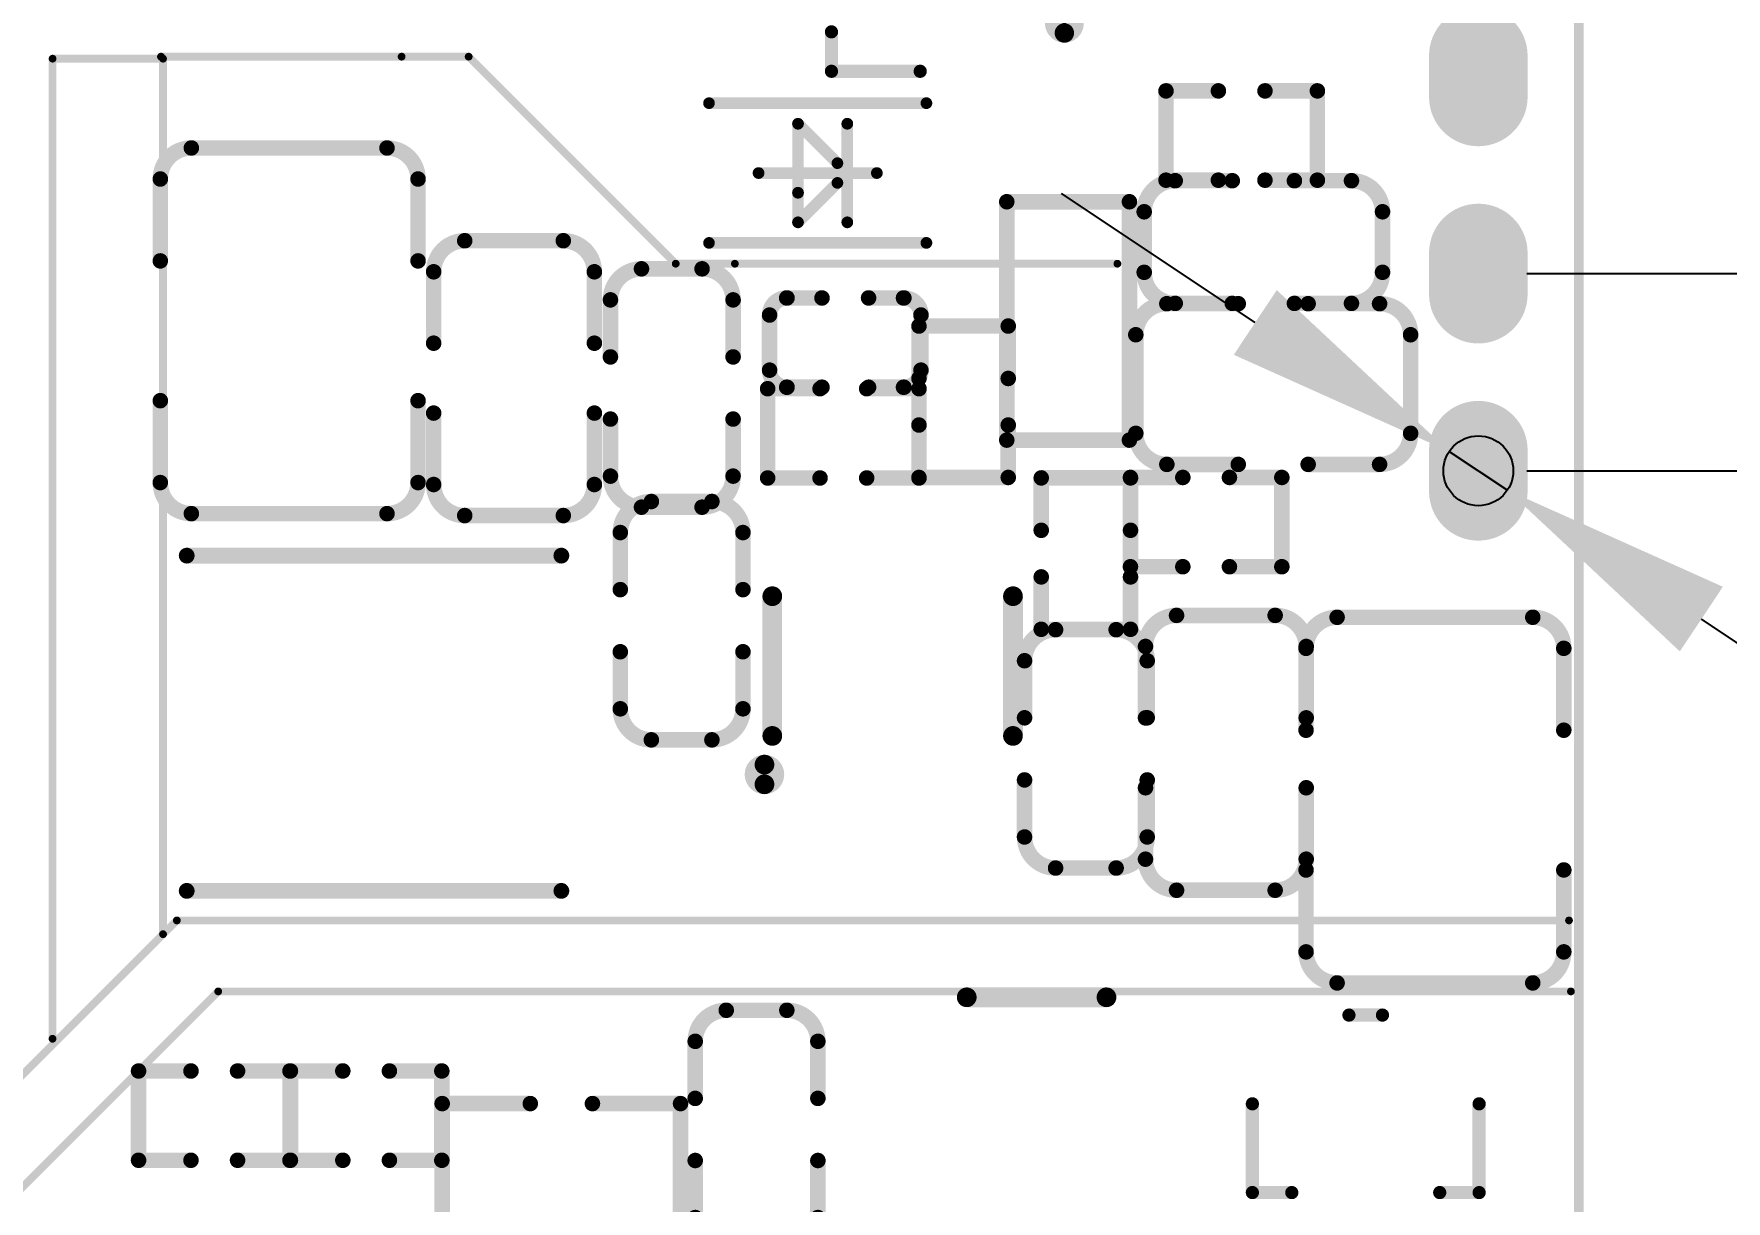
# Model space of a CAD drawing. Header units: millimetres. Extents: x 237 to 337, y 93 to 245.
# Drawn here: x 278.04 to 299.84, y 168.88 to 183.91 of the extents above; entities that cross this region are included whole.
import ezdxf

# ---------------------------------------------------------------- set-up
doc = ezdxf.new("R2010")
doc.units = ezdxf.units.MM
for name, color, linetype in [('KeepOutLayer', 6, 'Continuous'), ('MultiLayer', 9, 'Continuous'), ('PadHoleLayer', 156, 'Continuous'), ('TopOverlay', 2, 'Continuous')]:
    doc.layers.add(name, color=color, linetype=linetype)
doc.dimstyles.new('ISO-25', dxfattribs={"dimtxt": 3, "dimasz": 3, "dimexe": 1.25, "dimexo": 0.625, "dimtad": 1, "dimtxsty": 'Standard', "dimcen": 2.5, "dimclrd": 3, "dimclre": 3, "dimclrt": 3, "dimadec": 0, "dimazin": 0, "dimtfac": 1, "dimtmove": 0, "dimatfit": 3, "dimfxl": 1, "dimarcsym": 0})

# ---------------------------------------------------------------- blocks, each defined once
blk = doc.blocks.new('16PIN_2_54_8')
at = {"layer": 'MultiLayer'}
h = blk.add_hatch(color=9, dxfattribs=at)
edge = h.paths.add_edge_path()
edge.add_arc((33.285, 0), 0.635, 270, 450)
edge.add_line((33.285, 0.635), (32.755, 0.635))
edge.add_arc((32.755, 0), 0.635, 90, 270)
edge.add_line((32.755, -0.635), (33.285, -0.635))
h = blk.add_hatch(color=9, dxfattribs=at)
edge = h.paths.add_edge_path()
edge.add_arc((35.825, 0), 0.635, 270, 450)
edge.add_line((35.825, 0.635), (35.295, 0.635))
edge.add_arc((35.295, 0), 0.635, 90, 270)
edge.add_line((35.295, -0.635), (35.825, -0.635))
h = blk.add_hatch(color=9, dxfattribs=at)
edge = h.paths.add_edge_path()
edge.add_arc((38.365, 0), 0.635, 270, 450)
edge.add_line((38.365, 0.635), (37.835, 0.635))
edge.add_arc((37.835, 0), 0.635, 90, 270)
edge.add_line((37.835, -0.635), (38.365, -0.635))
at = {"layer": 'PadHoleLayer'}
h = blk.add_hatch(color=156, dxfattribs=at)
edge = h.paths.add_edge_path()
edge.add_arc((33.02, 0), 0.45, 0, 360)
h = blk.add_hatch(color=156, dxfattribs=at)
edge = h.paths.add_edge_path()
edge.add_arc((35.56, 0), 0.45, 0, 360)
h = blk.add_hatch(color=156, dxfattribs=at)
edge = h.paths.add_edge_path()
edge.add_arc((38.1, 0), 0.45, 0, 360)
blk = doc.blocks.new('LC_0603_C_52')
at = {"layer": 'TopOverlay', "const_width": 0.2}
for points in [[(-1.535, 0.39, -0.414213), (-1.135, 0.79)], [(1.135, 0.79, -0.414213), (1.535, 0.39)], [(-1.135, -0.79, -0.414213), (-1.535, -0.39)], [(1.535, -0.39, -0.414213), (1.135, -0.79)]]:
    blk.add_lwpolyline(points, format="xyb", dxfattribs=at)
for points in [[(-1.135, 0.79), (-0.4, 0.79)], [(0.4, 0.79), (1.135, 0.79)], [(-1.535, 0.39), (-1.535, -0.39)], [(1.535, 0.39), (1.535, -0.39)], [(-1.135, -0.79), (-0.4, -0.79)], [(0.4, -0.79), (1.135, -0.79)]]:
    blk.add_lwpolyline(points, dxfattribs=at)
at = {"layer": 'TopOverlay', "const_width": 0.1}
for points in [[(-1.185, 0.79, 1), (-1.085, 0.79, 1)], [(-1.185, 0.79, 1), (-1.085, 0.79, 1)], [(-0.45, 0.79, 1), (-0.35, 0.79, 1)], [(0.35, 0.79, 1), (0.45, 0.79, 1)], [(1.085, 0.79, 1), (1.185, 0.79, 1)], [(1.085, 0.79, 1), (1.185, 0.79, 1)], [(-1.585, 0.39, 1), (-1.485, 0.39, 1)], [(-1.585, 0.39, 1), (-1.485, 0.39, 1)], [(1.485, 0.39, 1), (1.585, 0.39, 1)], [(1.485, 0.39, 1), (1.585, 0.39, 1)], [(-1.585, -0.39, 1), (-1.485, -0.39, 1)], [(-1.585, -0.39, 1), (-1.485, -0.39, 1)], [(1.485, -0.39, 1), (1.585, -0.39, 1)], [(1.485, -0.39, 1), (1.585, -0.39, 1)], [(-1.185, -0.79, 1), (-1.085, -0.79, 1)], [(-1.185, -0.79, 1), (-1.085, -0.79, 1)], [(-0.45, -0.79, 1), (-0.35, -0.79, 1)], [(0.35, -0.79, 1), (0.45, -0.79, 1)], [(1.085, -0.79, 1), (1.185, -0.79, 1)], [(1.085, -0.79, 1), (1.185, -0.79, 1)]]:
    blk.add_lwpolyline(points, format="xyb", close=True, dxfattribs=at)
blk = doc.blocks.new('LC_0603_C_56')
at = {"layer": 'TopOverlay', "const_width": 0.2}
for points in [[(-1.535, 0.39, -0.414213), (-1.135, 0.79)], [(1.135, 0.79, -0.414213), (1.535, 0.39)], [(-1.135, -0.79, -0.414213), (-1.535, -0.39)], [(1.535, -0.39, -0.414213), (1.135, -0.79)]]:
    blk.add_lwpolyline(points, format="xyb", dxfattribs=at)
for points in [[(-1.135, 0.79), (-0.4, 0.79)], [(0.4, 0.79), (1.135, 0.79)], [(-1.535, 0.39), (-1.535, -0.39)], [(1.535, 0.39), (1.535, -0.39)], [(-1.135, -0.79), (-0.4, -0.79)], [(0.4, -0.79), (1.135, -0.79)]]:
    blk.add_lwpolyline(points, dxfattribs=at)
at = {"layer": 'TopOverlay', "const_width": 0.1}
for points in [[(-1.185, 0.79, 1), (-1.085, 0.79, 1)], [(-1.185, 0.79, 1), (-1.085, 0.79, 1)], [(-0.45, 0.79, 1), (-0.35, 0.79, 1)], [(0.35, 0.79, 1), (0.45, 0.79, 1)], [(1.085, 0.79, 1), (1.185, 0.79, 1)], [(1.085, 0.79, 1), (1.185, 0.79, 1)], [(-1.585, 0.39, 1), (-1.485, 0.39, 1)], [(-1.585, 0.39, 1), (-1.485, 0.39, 1)], [(1.485, 0.39, 1), (1.585, 0.39, 1)], [(1.485, 0.39, 1), (1.585, 0.39, 1)], [(-1.585, -0.39, 1), (-1.485, -0.39, 1)], [(-1.585, -0.39, 1), (-1.485, -0.39, 1)], [(1.485, -0.39, 1), (1.585, -0.39, 1)], [(1.485, -0.39, 1), (1.585, -0.39, 1)], [(-1.185, -0.79, 1), (-1.085, -0.79, 1)], [(-1.185, -0.79, 1), (-1.085, -0.79, 1)], [(-0.45, -0.79, 1), (-0.35, -0.79, 1)], [(0.35, -0.79, 1), (0.45, -0.79, 1)], [(1.085, -0.79, 1), (1.185, -0.79, 1)], [(1.085, -0.79, 1), (1.185, -0.79, 1)]]:
    blk.add_lwpolyline(points, format="xyb", close=True, dxfattribs=at)
blk = doc.blocks.new('LC_1210_C_58')
at = {"layer": 'TopOverlay', "const_width": 0.2}
for points in [[(-2.355, 1.26, -0.414214), (-1.955, 1.66)], [(1.955, 1.66, -0.414214), (2.355, 1.26)], [(-1.955, -1.66, -0.414214), (-2.355, -1.26)], [(2.355, -1.26, -0.414214), (1.955, -1.66)]]:
    blk.add_lwpolyline(points, format="xyb", dxfattribs=at)
for points in [[(-0.9, 1.66), (-1.955, 1.66)], [(1.955, 1.66), (0.9, 1.66)], [(-2.355, -1.26), (-2.355, 1.26)], [(2.355, -1.26), (2.355, 1.26)], [(-0.9, -1.66), (-1.955, -1.66)], [(1.955, -1.66), (0.9, -1.66)]]:
    blk.add_lwpolyline(points, dxfattribs=at)
at = {"layer": 'TopOverlay', "const_width": 0.1}
for points in [[(-2.005, 1.66, 1), (-1.905, 1.66, 1)], [(-2.005, 1.66, 1), (-1.905, 1.66, 1)], [(-0.95, 1.66, 1), (-0.85, 1.66, 1)], [(0.85, 1.66, 1), (0.95, 1.66, 1)], [(1.905, 1.66, 1), (2.005, 1.66, 1)], [(1.905, 1.66, 1), (2.005, 1.66, 1)], [(-2.405, 1.26, 1), (-2.305, 1.26, 1)], [(-2.405, 1.26, 1), (-2.305, 1.26, 1)], [(2.305, 1.26, 1), (2.405, 1.26, 1)], [(2.305, 1.26, 1), (2.405, 1.26, 1)], [(-2.405, -1.26, 1), (-2.305, -1.26, 1)], [(-2.405, -1.26, 1), (-2.305, -1.26, 1)], [(2.305, -1.26, 1), (2.405, -1.26, 1)], [(2.305, -1.26, 1), (2.405, -1.26, 1)], [(-2.005, -1.66, 1), (-1.905, -1.66, 1)], [(-2.005, -1.66, 1), (-1.905, -1.66, 1)], [(-0.95, -1.66, 1), (-0.85, -1.66, 1)], [(0.85, -1.66, 1), (0.95, -1.66, 1)], [(1.905, -1.66, 1), (2.005, -1.66, 1)], [(1.905, -1.66, 1), (2.005, -1.66, 1)]]:
    blk.add_lwpolyline(points, format="xyb", close=True, dxfattribs=at)
blk = doc.blocks.new('LC_0805_C_59')
at = {"layer": 'TopOverlay', "const_width": 0.2}
for points in [[(-1.77, 0.635, -0.414214), (-1.37, 1.035)], [(1.37, 1.035, -0.414213), (1.77, 0.635)], [(-1.37, -1.035, -0.414213), (-1.77, -0.635)], [(1.77, -0.635, -0.414214), (1.37, -1.035)]]:
    blk.add_lwpolyline(points, format="xyb", dxfattribs=at)
for points in [[(-0.45, 1.035), (-1.37, 1.035)], [(1.37, 1.035), (0.45, 1.035)], [(-1.77, -0.635), (-1.77, 0.635)], [(1.77, -0.635), (1.77, 0.635)], [(-0.45, -1.035), (-1.37, -1.035)], [(1.37, -1.035), (0.45, -1.035)]]:
    blk.add_lwpolyline(points, dxfattribs=at)
at = {"layer": 'TopOverlay', "const_width": 0.1}
for points in [[(-1.42, 1.035, 1), (-1.32, 1.035, 1)], [(-1.42, 1.035, 1), (-1.32, 1.035, 1)], [(-0.5, 1.035, 1), (-0.4, 1.035, 1)], [(0.4, 1.035, 1), (0.5, 1.035, 1)], [(1.32, 1.035, 1), (1.42, 1.035, 1)], [(1.32, 1.035, 1), (1.42, 1.035, 1)], [(-1.82, 0.635, 1), (-1.72, 0.635, 1)], [(-1.82, 0.635, 1), (-1.72, 0.635, 1)], [(1.72, 0.635, 1), (1.82, 0.635, 1)], [(1.72, 0.635, 1), (1.82, 0.635, 1)], [(-1.82, -0.635, 1), (-1.72, -0.635, 1)], [(-1.82, -0.635, 1), (-1.72, -0.635, 1)], [(1.72, -0.635, 1), (1.82, -0.635, 1)], [(1.72, -0.635, 1), (1.82, -0.635, 1)], [(-1.42, -1.035, 1), (-1.32, -1.035, 1)], [(-1.42, -1.035, 1), (-1.32, -1.035, 1)], [(-0.5, -1.035, 1), (-0.4, -1.035, 1)], [(0.4, -1.035, 1), (0.5, -1.035, 1)], [(1.32, -1.035, 1), (1.42, -1.035, 1)], [(1.32, -1.035, 1), (1.42, -1.035, 1)]]:
    blk.add_lwpolyline(points, format="xyb", close=True, dxfattribs=at)
blk = doc.blocks.new('LC_0603_C_60')
at = {"layer": 'TopOverlay', "const_width": 0.2}
for points in [[(-1.535, 0.39, -0.414213), (-1.135, 0.79)], [(1.135, 0.79, -0.414213), (1.535, 0.39)], [(-1.135, -0.79, -0.414213), (-1.535, -0.39)], [(1.535, -0.39, -0.414213), (1.135, -0.79)]]:
    blk.add_lwpolyline(points, format="xyb", dxfattribs=at)
for points in [[(-0.4, 0.79), (-1.135, 0.79)], [(1.135, 0.79), (0.4, 0.79)], [(-1.535, -0.39), (-1.535, 0.39)], [(1.535, -0.39), (1.535, 0.39)], [(-0.4, -0.79), (-1.135, -0.79)], [(1.135, -0.79), (0.4, -0.79)]]:
    blk.add_lwpolyline(points, dxfattribs=at)
at = {"layer": 'TopOverlay', "const_width": 0.1}
for points in [[(-1.185, 0.79, 1), (-1.085, 0.79, 1)], [(-1.185, 0.79, 1), (-1.085, 0.79, 1)], [(-0.45, 0.79, 1), (-0.35, 0.79, 1)], [(0.35, 0.79, 1), (0.45, 0.79, 1)], [(1.085, 0.79, 1), (1.185, 0.79, 1)], [(1.085, 0.79, 1), (1.185, 0.79, 1)], [(-1.585, 0.39, 1), (-1.485, 0.39, 1)], [(-1.585, 0.39, 1), (-1.485, 0.39, 1)], [(1.485, 0.39, 1), (1.585, 0.39, 1)], [(1.485, 0.39, 1), (1.585, 0.39, 1)], [(-1.585, -0.39, 1), (-1.485, -0.39, 1)], [(-1.585, -0.39, 1), (-1.485, -0.39, 1)], [(1.485, -0.39, 1), (1.585, -0.39, 1)], [(1.485, -0.39, 1), (1.585, -0.39, 1)], [(-1.185, -0.79, 1), (-1.085, -0.79, 1)], [(-1.185, -0.79, 1), (-1.085, -0.79, 1)], [(-0.45, -0.79, 1), (-0.35, -0.79, 1)], [(0.35, -0.79, 1), (0.45, -0.79, 1)], [(1.085, -0.79, 1), (1.185, -0.79, 1)], [(1.085, -0.79, 1), (1.185, -0.79, 1)]]:
    blk.add_lwpolyline(points, format="xyb", close=True, dxfattribs=at)
blk = doc.blocks.new('LC_0402_C_61')
at = {"layer": 'TopOverlay', "const_width": 0.2}
for points in [[(-0.975, 0.355, -0.414214), (-0.755, 0.575)], [(0.755, 0.575, -0.414214), (0.975, 0.355)], [(-0.755, -0.575, -0.414214), (-0.975, -0.355)], [(0.975, -0.355, -0.414214), (0.755, -0.575)]]:
    blk.add_lwpolyline(points, format="xyb", dxfattribs=at)
at = {"layer": 'TopOverlay', "const_width": 0.1}
for points in [[(-0.805, 0.575, 1), (-0.705, 0.575, 1)], [(-0.8, 0.575, 1), (-0.7, 0.575, 1)], [(-0.35, 0.575, 1), (-0.25, 0.575, 1)], [(0.25, 0.575, 1), (0.35, 0.575, 1)], [(0.7, 0.575, 1), (0.8, 0.575, 1)], [(0.705, 0.575, 1), (0.805, 0.575, 1)], [(-1.025, 0.355, 1), (-0.925, 0.355, 1)], [(-1.025, 0.355, 1), (-0.925, 0.355, 1)], [(0.925, 0.355, 1), (1.025, 0.355, 1)], [(0.925, 0.355, 1), (1.025, 0.355, 1)], [(-1.025, -0.355, 1), (-0.925, -0.355, 1)], [(-1.025, -0.355, 1), (-0.925, -0.355, 1)], [(0.925, -0.355, 1), (1.025, -0.355, 1)], [(0.925, -0.355, 1), (1.025, -0.355, 1)], [(-0.805, -0.575, 1), (-0.705, -0.575, 1)], [(-0.8, -0.575, 1), (-0.7, -0.575, 1)], [(-0.35, -0.575, 1), (-0.25, -0.575, 1)], [(0.25, -0.575, 1), (0.35, -0.575, 1)], [(0.7, -0.575, 1), (0.8, -0.575, 1)], [(0.705, -0.575, 1), (0.805, -0.575, 1)]]:
    blk.add_lwpolyline(points, format="xyb", close=True, dxfattribs=at)
at = {"layer": 'TopOverlay', "const_width": 0.2}
for points in [[(-0.75, 0.575), (-0.3, 0.575)], [(0.3, 0.575), (0.75, 0.575)], [(-0.975, -0.355), (-0.975, 0.355)], [(0.975, -0.355), (0.975, 0.355)], [(-0.75, -0.575), (-0.3, -0.575)], [(0.3, -0.575), (0.75, -0.575)]]:
    blk.add_lwpolyline(points, dxfattribs=at)
blk = doc.blocks.new('LC_0603_C_62')
at = {"layer": 'TopOverlay', "const_width": 0.2}
for points in [[(-1.535, 0.39, -0.414213), (-1.135, 0.79)], [(1.135, 0.79, -0.414213), (1.535, 0.39)], [(-1.135, -0.79, -0.414213), (-1.535, -0.39)], [(1.535, -0.39, -0.414213), (1.135, -0.79)]]:
    blk.add_lwpolyline(points, format="xyb", dxfattribs=at)
for points in [[(-1.135, 0.79), (-0.4, 0.79)], [(0.4, 0.79), (1.135, 0.79)], [(-1.535, 0.39), (-1.535, -0.39)], [(1.535, 0.39), (1.535, -0.39)], [(-1.135, -0.79), (-0.4, -0.79)], [(0.4, -0.79), (1.135, -0.79)]]:
    blk.add_lwpolyline(points, dxfattribs=at)
at = {"layer": 'TopOverlay', "const_width": 0.1}
for points in [[(-1.185, 0.79, 1), (-1.085, 0.79, 1)], [(-1.185, 0.79, 1), (-1.085, 0.79, 1)], [(-0.45, 0.79, 1), (-0.35, 0.79, 1)], [(0.35, 0.79, 1), (0.45, 0.79, 1)], [(1.085, 0.79, 1), (1.185, 0.79, 1)], [(1.085, 0.79, 1), (1.185, 0.79, 1)], [(-1.585, 0.39, 1), (-1.485, 0.39, 1)], [(-1.585, 0.39, 1), (-1.485, 0.39, 1)], [(1.485, 0.39, 1), (1.585, 0.39, 1)], [(1.485, 0.39, 1), (1.585, 0.39, 1)], [(-1.585, -0.39, 1), (-1.485, -0.39, 1)], [(-1.585, -0.39, 1), (-1.485, -0.39, 1)], [(1.485, -0.39, 1), (1.585, -0.39, 1)], [(1.485, -0.39, 1), (1.585, -0.39, 1)], [(-1.185, -0.79, 1), (-1.085, -0.79, 1)], [(-1.185, -0.79, 1), (-1.085, -0.79, 1)], [(-0.45, -0.79, 1), (-0.35, -0.79, 1)], [(0.35, -0.79, 1), (0.45, -0.79, 1)], [(1.085, -0.79, 1), (1.185, -0.79, 1)], [(1.085, -0.79, 1), (1.185, -0.79, 1)]]:
    blk.add_lwpolyline(points, format="xyb", close=True, dxfattribs=at)
blk = doc.blocks.new('LC_0805_C_63')
at = {"layer": 'TopOverlay', "const_width": 0.2}
for points in [[(-1.77, 0.635, -0.414214), (-1.37, 1.035)], [(1.37, 1.035, -0.414213), (1.77, 0.635)], [(-1.37, -1.035, -0.414213), (-1.77, -0.635)], [(1.77, -0.635, -0.414214), (1.37, -1.035)]]:
    blk.add_lwpolyline(points, format="xyb", dxfattribs=at)
for points in [[(-1.37, 1.035), (-0.45, 1.035)], [(0.45, 1.035), (1.37, 1.035)], [(-1.77, 0.635), (-1.77, -0.635)], [(1.77, 0.635), (1.77, -0.635)], [(-1.37, -1.035), (-0.45, -1.035)], [(0.45, -1.035), (1.37, -1.035)]]:
    blk.add_lwpolyline(points, dxfattribs=at)
at = {"layer": 'TopOverlay', "const_width": 0.1}
for points in [[(-1.42, 1.035, 1), (-1.32, 1.035, 1)], [(-1.42, 1.035, 1), (-1.32, 1.035, 1)], [(-0.5, 1.035, 1), (-0.4, 1.035, 1)], [(0.4, 1.035, 1), (0.5, 1.035, 1)], [(1.32, 1.035, 1), (1.42, 1.035, 1)], [(1.32, 1.035, 1), (1.42, 1.035, 1)], [(-1.82, 0.635, 1), (-1.72, 0.635, 1)], [(-1.82, 0.635, 1), (-1.72, 0.635, 1)], [(1.72, 0.635, 1), (1.82, 0.635, 1)], [(1.72, 0.635, 1), (1.82, 0.635, 1)], [(-1.82, -0.635, 1), (-1.72, -0.635, 1)], [(-1.82, -0.635, 1), (-1.72, -0.635, 1)], [(1.72, -0.635, 1), (1.82, -0.635, 1)], [(1.72, -0.635, 1), (1.82, -0.635, 1)], [(-1.42, -1.035, 1), (-1.32, -1.035, 1)], [(-1.42, -1.035, 1), (-1.32, -1.035, 1)], [(-0.5, -1.035, 1), (-0.4, -1.035, 1)], [(0.4, -1.035, 1), (0.5, -1.035, 1)], [(1.32, -1.035, 1), (1.42, -1.035, 1)], [(1.32, -1.035, 1), (1.42, -1.035, 1)]]:
    blk.add_lwpolyline(points, format="xyb", close=True, dxfattribs=at)
blk = doc.blocks.new('LC_1210_C_64')
at = {"layer": 'TopOverlay', "const_width": 0.2}
for points in [[(-2.355, 1.26, -0.414214), (-1.955, 1.66)], [(1.955, 1.66, -0.414214), (2.355, 1.26)], [(-1.955, -1.66, -0.414214), (-2.355, -1.26)], [(2.355, -1.26, -0.414214), (1.955, -1.66)]]:
    blk.add_lwpolyline(points, format="xyb", dxfattribs=at)
for points in [[(-1.955, 1.66), (-0.9, 1.66)], [(0.9, 1.66), (1.955, 1.66)], [(-2.355, 1.26), (-2.355, -1.26)], [(2.355, 1.26), (2.355, -1.26)], [(-1.955, -1.66), (-0.9, -1.66)], [(0.9, -1.66), (1.955, -1.66)]]:
    blk.add_lwpolyline(points, dxfattribs=at)
at = {"layer": 'TopOverlay', "const_width": 0.1}
for points in [[(-2.005, 1.66, 1), (-1.905, 1.66, 1)], [(-2.005, 1.66, 1), (-1.905, 1.66, 1)], [(-0.95, 1.66, 1), (-0.85, 1.66, 1)], [(0.85, 1.66, 1), (0.95, 1.66, 1)], [(1.905, 1.66, 1), (2.005, 1.66, 1)], [(1.905, 1.66, 1), (2.005, 1.66, 1)], [(-2.405, 1.26, 1), (-2.305, 1.26, 1)], [(-2.405, 1.26, 1), (-2.305, 1.26, 1)], [(2.305, 1.26, 1), (2.405, 1.26, 1)], [(2.305, 1.26, 1), (2.405, 1.26, 1)], [(-2.405, -1.26, 1), (-2.305, -1.26, 1)], [(-2.405, -1.26, 1), (-2.305, -1.26, 1)], [(2.305, -1.26, 1), (2.405, -1.26, 1)], [(2.305, -1.26, 1), (2.405, -1.26, 1)], [(-2.005, -1.66, 1), (-1.905, -1.66, 1)], [(-2.005, -1.66, 1), (-1.905, -1.66, 1)], [(-0.95, -1.66, 1), (-0.85, -1.66, 1)], [(0.85, -1.66, 1), (0.95, -1.66, 1)], [(1.905, -1.66, 1), (2.005, -1.66, 1)], [(1.905, -1.66, 1), (2.005, -1.66, 1)]]:
    blk.add_lwpolyline(points, format="xyb", close=True, dxfattribs=at)
blk = doc.blocks.new('LC_0603_C_73')
at = {"layer": 'TopOverlay', "const_width": 0.2}
for points in [[(-1.535, 0.39, -0.414213), (-1.135, 0.79)], [(1.135, 0.79, -0.414213), (1.535, 0.39)], [(-1.135, -0.79, -0.414213), (-1.535, -0.39)], [(1.535, -0.39, -0.414213), (1.135, -0.79)]]:
    blk.add_lwpolyline(points, format="xyb", dxfattribs=at)
for points in [[(-0.4, 0.79), (-1.135, 0.79)], [(1.135, 0.79), (0.4, 0.79)], [(-1.535, 0.39), (-1.535, -0.39)], [(1.535, 0.39), (1.535, -0.39)], [(-0.4, -0.79), (-1.135, -0.79)], [(1.135, -0.79), (0.4, -0.79)]]:
    blk.add_lwpolyline(points, dxfattribs=at)
at = {"layer": 'TopOverlay', "const_width": 0.1}
for points in [[(-1.185, 0.79, 1), (-1.085, 0.79, 1)], [(-1.185, 0.79, 1), (-1.085, 0.79, 1)], [(-0.45, 0.79, 1), (-0.35, 0.79, 1)], [(0.35, 0.79, 1), (0.45, 0.79, 1)], [(1.085, 0.79, 1), (1.185, 0.79, 1)], [(1.085, 0.79, 1), (1.185, 0.79, 1)], [(-1.585, 0.39, 1), (-1.485, 0.39, 1)], [(-1.585, 0.39, 1), (-1.485, 0.39, 1)], [(1.485, 0.39, 1), (1.585, 0.39, 1)], [(1.485, 0.39, 1), (1.585, 0.39, 1)], [(-1.585, -0.39, 1), (-1.485, -0.39, 1)], [(-1.585, -0.39, 1), (-1.485, -0.39, 1)], [(1.485, -0.39, 1), (1.585, -0.39, 1)], [(1.485, -0.39, 1), (1.585, -0.39, 1)], [(-1.185, -0.79, 1), (-1.085, -0.79, 1)], [(-1.185, -0.79, 1), (-1.085, -0.79, 1)], [(-0.45, -0.79, 1), (-0.35, -0.79, 1)], [(0.35, -0.79, 1), (0.45, -0.79, 1)], [(1.085, -0.79, 1), (1.185, -0.79, 1)], [(1.085, -0.79, 1), (1.185, -0.79, 1)]]:
    blk.add_lwpolyline(points, format="xyb", close=True, dxfattribs=at)
blk = doc.blocks.new('LC_0805_C_74')
at = {"layer": 'TopOverlay', "const_width": 0.2}
for points in [[(-1.77, 0.635, -0.414214), (-1.37, 1.035)], [(1.37, 1.035, -0.414213), (1.77, 0.635)], [(-1.37, -1.035, -0.414213), (-1.77, -0.635)], [(1.77, -0.635, -0.414214), (1.37, -1.035)]]:
    blk.add_lwpolyline(points, format="xyb", dxfattribs=at)
for points in [[(-0.45, 1.035), (-1.37, 1.035)], [(1.37, 1.035), (0.45, 1.035)], [(-1.77, 0.635), (-1.77, -0.635)], [(1.77, 0.635), (1.77, -0.635)], [(-0.45, -1.035), (-1.37, -1.035)], [(1.37, -1.035), (0.45, -1.035)]]:
    blk.add_lwpolyline(points, dxfattribs=at)
at = {"layer": 'TopOverlay', "const_width": 0.1}
for points in [[(-1.42, 1.035, 1), (-1.32, 1.035, 1)], [(-1.42, 1.035, 1), (-1.32, 1.035, 1)], [(-0.5, 1.035, 1), (-0.4, 1.035, 1)], [(0.4, 1.035, 1), (0.5, 1.035, 1)], [(1.32, 1.035, 1), (1.42, 1.035, 1)], [(1.32, 1.035, 1), (1.42, 1.035, 1)], [(-1.82, 0.635, 1), (-1.72, 0.635, 1)], [(-1.82, 0.635, 1), (-1.72, 0.635, 1)], [(1.72, 0.635, 1), (1.82, 0.635, 1)], [(1.72, 0.635, 1), (1.82, 0.635, 1)], [(-1.82, -0.635, 1), (-1.72, -0.635, 1)], [(-1.82, -0.635, 1), (-1.72, -0.635, 1)], [(1.72, -0.635, 1), (1.82, -0.635, 1)], [(1.72, -0.635, 1), (1.82, -0.635, 1)], [(-1.42, -1.035, 1), (-1.32, -1.035, 1)], [(-1.42, -1.035, 1), (-1.32, -1.035, 1)], [(-0.5, -1.035, 1), (-0.4, -1.035, 1)], [(0.4, -1.035, 1), (0.5, -1.035, 1)], [(1.32, -1.035, 1), (1.42, -1.035, 1)], [(1.32, -1.035, 1), (1.42, -1.035, 1)]]:
    blk.add_lwpolyline(points, format="xyb", close=True, dxfattribs=at)
blk = doc.blocks.new('SDO123_89')
at = {"layer": 'TopOverlay', "const_width": 0.15}
for points in [[(-1.4, 0.9), (1.4, 0.9)], [(-0.254, 0.635), (0.254, 0.127)], [(-0.254, -0.254), (-0.254, 0.635)], [(0.381, -0.635), (0.381, 0.635)], [(-0.762, 0), (0.762, 0)], [(-0.254, -0.635), (0.254, -0.127)], [(-0.254, -0.635), (-0.254, -0.254)], [(-1.4, -0.9), (1.4, -0.9)]]:
    blk.add_lwpolyline(points, dxfattribs=at)
at = {"layer": 'TopOverlay', "const_width": 0.075}
for points in [[(-1.438, 0.9, 1), (-1.363, 0.9, 1)], [(1.362, 0.9, 1), (1.438, 0.9, 1)], [(-0.292, 0.635, 1), (-0.216, 0.635, 1)], [(-0.292, 0.635, 1), (-0.216, 0.635, 1)], [(0.343, 0.635, 1), (0.419, 0.635, 1)], [(-0.8, 0, 1), (-0.724, 0, 1)], [(0.216, 0.127, 1), (0.291, 0.127, 1)], [(0.724, 0, 1), (0.8, 0, 1)], [(-0.292, -0.254, 1), (-0.216, -0.254, 1)], [(-0.292, -0.254, 1), (-0.216, -0.254, 1)], [(0.216, -0.127, 1), (0.291, -0.127, 1)], [(-0.292, -0.635, 1), (-0.216, -0.635, 1)], [(-0.292, -0.635, 1), (-0.216, -0.635, 1)], [(0.343, -0.635, 1), (0.419, -0.635, 1)], [(-1.438, -0.9, 1), (-1.363, -0.9, 1)], [(1.362, -0.9, 1), (1.438, -0.9, 1)]]:
    blk.add_lwpolyline(points, format="xyb", close=True, dxfattribs=at)
blk = doc.blocks.new('LC_0603_R_108')
at = {"layer": 'TopOverlay', "const_width": 0.2}
for points in [[(-0.4, 0.79), (-1.535, 0.79)], [(-1.535, 0.79), (-1.535, -0.79)], [(1.535, 0.79), (0.4, 0.79)], [(1.535, 0.79), (1.535, -0.79)], [(-0.4, -0.79), (-1.535, -0.79)], [(1.535, -0.79), (0.4, -0.79)]]:
    blk.add_lwpolyline(points, dxfattribs=at)
at = {"layer": 'TopOverlay', "const_width": 0.1}
for points in [[(-1.585, 0.79, 1), (-1.485, 0.79, 1)], [(-1.585, 0.79, 1), (-1.485, 0.79, 1)], [(-0.45, 0.79, 1), (-0.35, 0.79, 1)], [(0.35, 0.79, 1), (0.45, 0.79, 1)], [(1.485, 0.79, 1), (1.585, 0.79, 1)], [(1.485, 0.79, 1), (1.585, 0.79, 1)], [(-1.585, -0.79, 1), (-1.485, -0.79, 1)], [(-1.585, -0.79, 1), (-1.485, -0.79, 1)], [(-0.45, -0.79, 1), (-0.35, -0.79, 1)], [(0.35, -0.79, 1), (0.45, -0.79, 1)], [(1.485, -0.79, 1), (1.585, -0.79, 1)], [(1.485, -0.79, 1), (1.585, -0.79, 1)]]:
    blk.add_lwpolyline(points, format="xyb", close=True, dxfattribs=at)
blk = doc.blocks.new('LC_0402_R_110')
at = {"layer": 'TopOverlay', "const_width": 0.2}
for points in [[(-0.975, 0.575), (-0.975, -0.575)], [(-0.3, 0.575), (-0.975, 0.575)], [(0.975, 0.575), (0.3, 0.575)], [(0.975, 0.575), (0.975, -0.575)], [(-0.3, -0.575), (-0.975, -0.575)], [(0.975, -0.575), (0.3, -0.575)]]:
    blk.add_lwpolyline(points, dxfattribs=at)
at = {"layer": 'TopOverlay', "const_width": 0.1}
for points in [[(-1.025, 0.575, 1), (-0.925, 0.575, 1)], [(-1.025, 0.575, 1), (-0.925, 0.575, 1)], [(-0.35, 0.575, 1), (-0.25, 0.575, 1)], [(0.25, 0.575, 1), (0.35, 0.575, 1)], [(0.925, 0.575, 1), (1.025, 0.575, 1)], [(0.925, 0.575, 1), (1.025, 0.575, 1)], [(-1.025, -0.575, 1), (-0.925, -0.575, 1)], [(-1.025, -0.575, 1), (-0.925, -0.575, 1)], [(-0.35, -0.575, 1), (-0.25, -0.575, 1)], [(0.25, -0.575, 1), (0.35, -0.575, 1)], [(0.925, -0.575, 1), (1.025, -0.575, 1)], [(0.925, -0.575, 1), (1.025, -0.575, 1)]]:
    blk.add_lwpolyline(points, format="xyb", close=True, dxfattribs=at)
blk = doc.blocks.new('LC_0402_R_111')
at = {"layer": 'TopOverlay', "const_width": 0.2}
for points in [[(-0.975, -0.575), (-0.975, 0.575)], [(-0.975, 0.575), (-0.3, 0.575)], [(0.3, 0.575), (0.975, 0.575)], [(0.975, -0.575), (0.975, 0.575)], [(-0.975, -0.575), (-0.3, -0.575)], [(0.3, -0.575), (0.975, -0.575)]]:
    blk.add_lwpolyline(points, dxfattribs=at)
at = {"layer": 'TopOverlay', "const_width": 0.1}
for points in [[(-1.025, 0.575, 1), (-0.925, 0.575, 1)], [(-1.025, 0.575, 1), (-0.925, 0.575, 1)], [(-0.35, 0.575, 1), (-0.25, 0.575, 1)], [(0.25, 0.575, 1), (0.35, 0.575, 1)], [(0.925, 0.575, 1), (1.025, 0.575, 1)], [(0.925, 0.575, 1), (1.025, 0.575, 1)], [(-1.025, -0.575, 1), (-0.925, -0.575, 1)], [(-1.025, -0.575, 1), (-0.925, -0.575, 1)], [(-0.35, -0.575, 1), (-0.25, -0.575, 1)], [(0.25, -0.575, 1), (0.35, -0.575, 1)], [(0.925, -0.575, 1), (1.025, -0.575, 1)], [(0.925, -0.575, 1), (1.025, -0.575, 1)]]:
    blk.add_lwpolyline(points, format="xyb", close=True, dxfattribs=at)
blk = doc.blocks.new('SOT_23___GDS_119')
at = {"layer": 'TopOverlay', "const_width": 0.17}
for points in [[(-0.95, 1.143), (-1.458, 1.143)], [(-1.458, 1.143), (-1.458, 0)], [(1.463, 1.143), (0.955, 1.143)], [(1.463, 1.143), (1.463, 0)], [(0.218, -1.143), (-0.213, -1.143)]]:
    blk.add_lwpolyline(points, dxfattribs=at)
at = {"layer": 'TopOverlay', "const_width": 0.085}
for points in [[(-1.501, 1.143, 1), (-1.416, 1.143, 1)], [(-1.501, 1.143, 1), (-1.416, 1.143, 1)], [(-0.993, 1.143, 1), (-0.908, 1.143, 1)], [(0.912, 1.143, 1), (0.997, 1.143, 1)], [(1.42, 1.143, 1), (1.505, 1.143, 1)], [(1.42, 1.143, 1), (1.505, 1.143, 1)], [(-1.501, 0, 1), (-1.416, 0, 1)], [(1.42, 0, 1), (1.505, 0, 1)], [(-0.256, -1.143, 1), (-0.171, -1.143, 1)], [(0.176, -1.143, 1), (0.261, -1.143, 1)]]:
    blk.add_lwpolyline(points, format="xyb", close=True, dxfattribs=at)
blk = doc.blocks.new('SOT_23___GDS_123')
at = {"layer": 'TopOverlay', "const_width": 0.17}
for points in [[(-1.458, 1.143), (-0.95, 1.143)], [(-1.458, 1.143), (-1.458, 0)], [(0.955, 1.143), (1.463, 1.143)], [(1.463, 1.143), (1.463, 0)], [(-0.213, -1.143), (0.218, -1.143)]]:
    blk.add_lwpolyline(points, dxfattribs=at)
at = {"layer": 'TopOverlay', "const_width": 0.085}
for points in [[(-1.501, 1.143, 1), (-1.416, 1.143, 1)], [(-1.501, 1.143, 1), (-1.416, 1.143, 1)], [(-0.993, 1.143, 1), (-0.908, 1.143, 1)], [(0.912, 1.143, 1), (0.997, 1.143, 1)], [(1.42, 1.143, 1), (1.505, 1.143, 1)], [(1.42, 1.143, 1), (1.505, 1.143, 1)], [(-1.501, 0, 1), (-1.416, 0, 1)], [(1.42, 0, 1), (1.505, 0, 1)], [(-0.256, -1.143, 1), (-0.171, -1.143, 1)], [(0.176, -1.143, 1), (0.261, -1.143, 1)]]:
    blk.add_lwpolyline(points, format="xyb", close=True, dxfattribs=at)
blk = doc.blocks.new('LC_0402_R_133')
at = {"layer": 'TopOverlay', "const_width": 0.2}
for points in [[(-0.975, 0.575), (-0.975, -0.575)], [(-0.975, 0.575), (-0.3, 0.575)], [(0.3, 0.575), (0.975, 0.575)], [(0.975, 0.575), (0.975, -0.575)], [(-0.975, -0.575), (-0.3, -0.575)], [(0.3, -0.575), (0.975, -0.575)]]:
    blk.add_lwpolyline(points, dxfattribs=at)
at = {"layer": 'TopOverlay', "const_width": 0.1}
for points in [[(-1.025, 0.575, 1), (-0.925, 0.575, 1)], [(-1.025, 0.575, 1), (-0.925, 0.575, 1)], [(-0.35, 0.575, 1), (-0.25, 0.575, 1)], [(0.25, 0.575, 1), (0.35, 0.575, 1)], [(0.925, 0.575, 1), (1.025, 0.575, 1)], [(0.925, 0.575, 1), (1.025, 0.575, 1)], [(-1.025, -0.575, 1), (-0.925, -0.575, 1)], [(-1.025, -0.575, 1), (-0.925, -0.575, 1)], [(-0.35, -0.575, 1), (-0.25, -0.575, 1)], [(0.25, -0.575, 1), (0.35, -0.575, 1)], [(0.925, -0.575, 1), (1.025, -0.575, 1)], [(0.925, -0.575, 1), (1.025, -0.575, 1)]]:
    blk.add_lwpolyline(points, format="xyb", close=True, dxfattribs=at)
blk = doc.blocks.new('LC_0402_R_146')
at = {"layer": 'TopOverlay', "const_width": 0.2}
for points in [[(-0.975, -0.575), (-0.975, 0.575)], [(-0.975, 0.575), (-0.3, 0.575)], [(0.3, 0.575), (0.975, 0.575)], [(0.975, -0.575), (0.975, 0.575)], [(-0.975, -0.575), (-0.3, -0.575)], [(0.3, -0.575), (0.975, -0.575)]]:
    blk.add_lwpolyline(points, dxfattribs=at)
at = {"layer": 'TopOverlay', "const_width": 0.1}
for points in [[(-1.025, 0.575, 1), (-0.925, 0.575, 1)], [(-1.025, 0.575, 1), (-0.925, 0.575, 1)], [(-0.35, 0.575, 1), (-0.25, 0.575, 1)], [(0.25, 0.575, 1), (0.35, 0.575, 1)], [(0.925, 0.575, 1), (1.025, 0.575, 1)], [(0.925, 0.575, 1), (1.025, 0.575, 1)], [(-1.025, -0.575, 1), (-0.925, -0.575, 1)], [(-1.025, -0.575, 1), (-0.925, -0.575, 1)], [(-0.35, -0.575, 1), (-0.25, -0.575, 1)], [(0.25, -0.575, 1), (0.35, -0.575, 1)], [(0.925, -0.575, 1), (1.025, -0.575, 1)], [(0.925, -0.575, 1), (1.025, -0.575, 1)]]:
    blk.add_lwpolyline(points, format="xyb", close=True, dxfattribs=at)
blk = doc.blocks.new('LC_0402_R_180')
at = {"layer": 'TopOverlay', "const_width": 0.2}
for points in [[(-0.975, 0.575), (-0.975, -0.575)], [(-0.975, 0.575), (-0.3, 0.575)], [(0.3, 0.575), (0.975, 0.575)], [(0.975, 0.575), (0.975, -0.575)], [(-0.975, -0.575), (-0.3, -0.575)], [(0.3, -0.575), (0.975, -0.575)]]:
    blk.add_lwpolyline(points, dxfattribs=at)
at = {"layer": 'TopOverlay', "const_width": 0.1}
for points in [[(-1.025, 0.575, 1), (-0.925, 0.575, 1)], [(-1.025, 0.575, 1), (-0.925, 0.575, 1)], [(-0.35, 0.575, 1), (-0.25, 0.575, 1)], [(0.25, 0.575, 1), (0.35, 0.575, 1)], [(0.925, 0.575, 1), (1.025, 0.575, 1)], [(0.925, 0.575, 1), (1.025, 0.575, 1)], [(-1.025, -0.575, 1), (-0.925, -0.575, 1)], [(-1.025, -0.575, 1), (-0.925, -0.575, 1)], [(-0.35, -0.575, 1), (-0.25, -0.575, 1)], [(0.25, -0.575, 1), (0.35, -0.575, 1)], [(0.925, -0.575, 1), (1.025, -0.575, 1)], [(0.925, -0.575, 1), (1.025, -0.575, 1)]]:
    blk.add_lwpolyline(points, format="xyb", close=True, dxfattribs=at)
blk = doc.blocks.new('LC_0402_R_181')
at = {"layer": 'TopOverlay', "const_width": 0.2}
for points in [[(-0.975, -0.575), (-0.975, 0.575)], [(-0.975, 0.575), (-0.3, 0.575)], [(0.3, 0.575), (0.975, 0.575)], [(0.975, -0.575), (0.975, 0.575)], [(-0.975, -0.575), (-0.3, -0.575)], [(0.3, -0.575), (0.975, -0.575)]]:
    blk.add_lwpolyline(points, dxfattribs=at)
at = {"layer": 'TopOverlay', "const_width": 0.1}
for points in [[(-1.025, 0.575, 1), (-0.925, 0.575, 1)], [(-1.025, 0.575, 1), (-0.925, 0.575, 1)], [(-0.35, 0.575, 1), (-0.25, 0.575, 1)], [(0.25, 0.575, 1), (0.35, 0.575, 1)], [(0.925, 0.575, 1), (1.025, 0.575, 1)], [(0.925, 0.575, 1), (1.025, 0.575, 1)], [(-1.025, -0.575, 1), (-0.925, -0.575, 1)], [(-1.025, -0.575, 1), (-0.925, -0.575, 1)], [(-0.35, -0.575, 1), (-0.25, -0.575, 1)], [(0.25, -0.575, 1), (0.35, -0.575, 1)], [(0.925, -0.575, 1), (1.025, -0.575, 1)], [(0.925, -0.575, 1), (1.025, -0.575, 1)]]:
    blk.add_lwpolyline(points, format="xyb", close=True, dxfattribs=at)
blk = doc.blocks.new('SOT_23_6_L2_9_W1_6_P0_95_LS2_8_BR_187')
at = {"layer": 'TopOverlay', "const_width": 0.254}
for points in [[(-0.9, 1.55), (0.9, 1.55)], [(-0.9, -1.55), (0.9, -1.55)]]:
    blk.add_lwpolyline(points, dxfattribs=at)
at = {"layer": 'TopOverlay'}
for points, const_width in [([(-0.963, 1.55, 1), (-0.836, 1.55, 1)], 0.127), ([(0.837, 1.55, 1), (0.964, 1.55, 1)], 0.127), ([(-0.963, -1.55, 1), (-0.836, -1.55, 1)], 0.127), ([(0.837, -1.55, 1), (0.964, -1.55, 1)], 0.127), ([(1.524, -1.651, 1), (1.27, -1.651, 1)], 0.254), ([(1.206, -1.651, 1), (1.333, -1.651, 1)], 0.127), ([(1.46, -1.651, 1), (1.587, -1.651, 1)], 0.127)]:
    blk.add_lwpolyline(points, format="xyb", close=True, dxfattribs=dict(at, const_width=const_width))
blk = doc.blocks.new('SOT_23_6_L2_9_W1_6_P0_95_LS2_8_BR_189')
at = {"layer": 'TopOverlay', "const_width": 0.254}
for points in [[(0.9, 1.55), (-0.9, 1.55)], [(0.9, -1.55), (-0.9, -1.55)]]:
    blk.add_lwpolyline(points, dxfattribs=at)
at = {"layer": 'TopOverlay'}
for points, const_width in [([(-0.963, 1.55, 1), (-0.836, 1.55, 1)], 0.127), ([(0.837, 1.55, 1), (0.964, 1.55, 1)], 0.127), ([(-0.963, -1.55, 1), (-0.836, -1.55, 1)], 0.127), ([(0.837, -1.55, 1), (0.964, -1.55, 1)], 0.127), ([(1.524, -1.651, 1), (1.27, -1.651, 1)], 0.254), ([(1.206, -1.651, 1), (1.333, -1.651, 1)], 0.127), ([(1.46, -1.651, 1), (1.587, -1.651, 1)], 0.127)]:
    blk.add_lwpolyline(points, format="xyb", close=True, dxfattribs=dict(at, const_width=const_width))
blk = doc.blocks.new('LC_SOT_23_5_193')
at = {"layer": 'TopOverlay', "const_width": 0.254}
for points in [[(-0.5, -1.4), (-0.5, 1.4)], [(0.5, 1.4), (-0.5, 1.4)], [(0.5, -1.4), (0.5, 1.4)], [(0.5, -1.4), (-0.5, -1.4)]]:
    blk.add_lwpolyline(points, dxfattribs=at)
at = {"layer": 'TopOverlay'}
for points, const_width in [([(-0.563, 1.4, 1), (-0.436, 1.4, 1)], 0.127), ([(-0.563, 1.4, 1), (-0.436, 1.4, 1)], 0.127), ([(0.437, 1.4, 1), (0.564, 1.4, 1)], 0.127), ([(0.437, 1.4, 1), (0.564, 1.4, 1)], 0.127), ([(-0.563, -1.4, 1), (-0.436, -1.4, 1)], 0.127), ([(-0.563, -1.4, 1), (-0.436, -1.4, 1)], 0.127), ([(0.437, -1.4, 1), (0.564, -1.4, 1)], 0.127), ([(0.437, -1.4, 1), (0.564, -1.4, 1)], 0.127), ([(1.625, -1.75, 1), (1.375, -1.75, 1)], 0.25), ([(1.313, -1.75, 1), (1.438, -1.75, 1)], 0.125), ([(1.563, -1.75, 1), (1.688, -1.75, 1)], 0.125)]:
    blk.add_lwpolyline(points, format="xyb", close=True, dxfattribs=dict(at, const_width=const_width))
blk = doc.blocks.new('IND_SMD_L3_0_W3_0_SWPA3010S_196')
at = {"layer": 'TopOverlay', "const_width": 0.2032}
for points in [[(-2.54, 2.159), (2.286, 2.159)], [(-2.54, -2.159), (2.286, -2.159)]]:
    blk.add_lwpolyline(points, dxfattribs=at)
at = {"layer": 'TopOverlay', "const_width": 0.1016}
for points in [[(-2.5908, 2.159, 1), (-2.4892, 2.159, 1)], [(2.2352, 2.159, 1), (2.3368, 2.159, 1)], [(-2.5908, -2.159, 1), (-2.4892, -2.159, 1)], [(2.2352, -2.159, 1), (2.3368, -2.159, 1)]]:
    blk.add_lwpolyline(points, format="xyb", close=True, dxfattribs=at)
blk = doc.blocks.new('LC_0402_R_211')
at = {"layer": 'TopOverlay', "const_width": 0.2}
for points in [[(-0.975, -0.575), (-0.975, 0.575)], [(-0.975, 0.575), (-0.3, 0.575)], [(0.3, 0.575), (0.975, 0.575)], [(0.975, -0.575), (0.975, 0.575)], [(-0.975, -0.575), (-0.3, -0.575)], [(0.3, -0.575), (0.975, -0.575)]]:
    blk.add_lwpolyline(points, dxfattribs=at)
at = {"layer": 'TopOverlay', "const_width": 0.1}
for points in [[(-1.025, 0.575, 1), (-0.925, 0.575, 1)], [(-1.025, 0.575, 1), (-0.925, 0.575, 1)], [(-0.35, 0.575, 1), (-0.25, 0.575, 1)], [(0.25, 0.575, 1), (0.35, 0.575, 1)], [(0.925, 0.575, 1), (1.025, 0.575, 1)], [(0.925, 0.575, 1), (1.025, 0.575, 1)], [(-1.025, -0.575, 1), (-0.925, -0.575, 1)], [(-1.025, -0.575, 1), (-0.925, -0.575, 1)], [(-0.35, -0.575, 1), (-0.25, -0.575, 1)], [(0.25, -0.575, 1), (0.35, -0.575, 1)], [(0.925, -0.575, 1), (1.025, -0.575, 1)], [(0.925, -0.575, 1), (1.025, -0.575, 1)]]:
    blk.add_lwpolyline(points, format="xyb", close=True, dxfattribs=at)
blk = doc.blocks.new('LC_0603_L_217')
at = {"layer": 'TopOverlay', "const_width": 0.2}
for points in [[(-1.535, 0.79), (-1.535, -0.79)], [(-1.535, 0.79), (1.535, 0.79)], [(1.535, 0.79), (1.535, -0.79)], [(-1.535, -0.79), (1.535, -0.79)]]:
    blk.add_lwpolyline(points, dxfattribs=at)
at = {"layer": 'TopOverlay', "const_width": 0.1}
for points in [[(-1.585, 0.79, 1), (-1.485, 0.79, 1)], [(-1.585, 0.79, 1), (-1.485, 0.79, 1)], [(1.485, 0.79, 1), (1.585, 0.79, 1)], [(1.485, 0.79, 1), (1.585, 0.79, 1)], [(-1.585, -0.79, 1), (-1.485, -0.79, 1)], [(-1.585, -0.79, 1), (-1.485, -0.79, 1)], [(1.485, -0.79, 1), (1.585, -0.79, 1)], [(1.485, -0.79, 1), (1.585, -0.79, 1)]]:
    blk.add_lwpolyline(points, format="xyb", close=True, dxfattribs=at)
blk = doc.blocks.new('*D225')
at = {"color": 3, "lineweight": -2}
for p, q in [((315.26, 183.823), (315.26, 197.573)), ((297.272, 180.823), (316.51, 180.823)), ((315.26, 178.283), (315.26, 180.823)), ((297.272, 178.283), (316.51, 178.283)), ((315.26, 175.283), (315.26, 172.283))]:
    blk.add_line(p, q, dxfattribs=at)
at = {"color": 3}
for points in [[(314.76, 183.823), (315.76, 183.823), (315.26, 180.823)], [(314.76, 175.283), (315.76, 175.283), (315.26, 178.283)]]:
    blk.add_solid(points, dxfattribs=at)
at = {"layer": 'Defpoints', "color": 0}
for p in [(296.647, 180.823), (315.26, 180.823), (296.647, 178.283)]:
    blk.add_point(p, dxfattribs=at)
at = {"color": 3, "insert": (312.885, 192.198), "char_height": 3, "attachment_point": 5, "rotation": 90}
blk.add_mtext('2,54', dxfattribs=at)
blk = doc.blocks.new('*D226')
at = {"color": 3, "lineweight": -2}
for p, q in [((297.272, 216.383), (336.515, 216.383)), ((335.265, 213.383), (335.265, 181.283)), ((297.272, 178.283), (336.515, 178.283))]:
    blk.add_line(p, q, dxfattribs=at)
at = {"color": 3}
for points in [[(334.765, 213.383), (335.765, 213.383), (335.265, 216.383)], [(334.765, 181.283), (335.765, 181.283), (335.265, 178.283)]]:
    blk.add_solid(points, dxfattribs=at)
at = {"layer": 'Defpoints', "color": 0}
for p in [(296.647, 216.383), (296.647, 178.283), (335.265, 178.283)]:
    blk.add_point(p, dxfattribs=at)
at = {"color": 3, "insert": (332.89, 197.333), "char_height": 3, "attachment_point": 5, "rotation": 90}
blk.add_mtext('38,1', dxfattribs=at)
blk = doc.blocks.new('*D229')
at = {"color": 3, "lineweight": -2}
for p, q in [((293.774, 180.194), (291.276, 181.855)), ((296.272, 178.532), (297.022, 178.034)), ((310.552, 169.035), (299.52, 176.372))]:
    blk.add_line(p, q, dxfattribs=at)
at = {"color": 3}
for points in [[(294.051, 180.61), (293.497, 179.777), (296.272, 178.532)], [(299.797, 176.789), (299.243, 175.956), (297.022, 178.034)]]:
    blk.add_solid(points, dxfattribs=at)
at = {"layer": 'Defpoints', "color": 0}
for p in [(296.272, 178.532), (297.022, 178.034)]:
    blk.add_point(p, dxfattribs=at)
at = {"color": 3, "insert": (307.6, 173.85), "char_height": 3, "attachment_point": 5, "rotation": 326.3726}
blk.add_mtext('∅0,9', dxfattribs=at)
blk = doc.blocks.new('*D235')
at = {"color": 3, "lineweight": -2}
for p, q in [((295.824, 220.976), (326, 220.983)), ((324.751, 217.982), (324.775, 118.425)), ((295.849, 115.418), (326.026, 115.425))]:
    blk.add_line(p, q, dxfattribs=at)
at = {"color": 3}
for points in [[(325.251, 217.983), (324.251, 217.982), (324.75, 220.982)], [(325.275, 118.425), (324.275, 118.425), (324.776, 115.425)]]:
    blk.add_solid(points, dxfattribs=at)
at = {"layer": 'Defpoints', "color": 0}
for p in [(295.199, 220.975), (295.224, 115.418), (324.776, 115.425)]:
    blk.add_point(p, dxfattribs=at)
at = {"color": 3, "insert": (327.138, 168.204), "char_height": 3, "attachment_point": 5, "rotation": 270.0138}
blk.add_mtext('105,56', dxfattribs=at)

msp = doc.modelspace()

# ---------------------------------------------------------------- linework, layer by layer
msp.add_circle((296.647, 178.283), 0.45)
at = {"layer": 'KeepOutLayer', "const_width": 0.127}
msp.add_lwpolyline([(297.942, 115.108), (297.942, 221.599)], dxfattribs=at)
at = {"layer": 'TopOverlay', "const_width": 0.1}
for points in [[(278.282, 183.591), (279.705, 183.591)], [(278.282, 170.967), (278.282, 183.591)], [(279.679, 183.617), (282.778, 183.617)], [(279.705, 172.314), (279.705, 183.591)], [(282.778, 183.617), (283.642, 183.617)], [(283.642, 183.617), (286.309, 180.95)], [(286.309, 180.95), (287.071, 180.95)], [(287.071, 180.95), (291.998, 180.95)], [(277.292, 169.901), (279.883, 172.491)], [(279.883, 172.491), (297.815, 172.491)], [(277.8, 168.961), (280.416, 171.577)], [(280.416, 171.577), (297.84, 171.577)]]:
    msp.add_lwpolyline(points, dxfattribs=at)
at = {"layer": 'TopOverlay', "const_width": 0.05}
for points in [[(278.257, 183.591, 1), (278.307, 183.591, 1)], [(278.257, 183.591, 1), (278.307, 183.591, 1)], [(279.654, 183.617, 1), (279.704, 183.617, 1)], [(279.68, 183.591, 1), (279.73, 183.591, 1)], [(279.68, 183.591, 1), (279.73, 183.591, 1)], [(282.753, 183.617, 1), (282.803, 183.617, 1)], [(282.753, 183.617, 1), (282.803, 183.617, 1)], [(283.617, 183.617, 1), (283.667, 183.617, 1)], [(283.617, 183.617, 1), (283.667, 183.617, 1)], [(286.284, 180.95, 1), (286.334, 180.95, 1)], [(286.284, 180.95, 1), (286.334, 180.95, 1)], [(287.046, 180.95, 1), (287.096, 180.95, 1)], [(287.046, 180.95, 1), (287.096, 180.95, 1)], [(291.973, 180.95, 1), (292.023, 180.95, 1)], [(279.858, 172.491, 1), (279.908, 172.491, 1)], [(279.858, 172.491, 1), (279.908, 172.491, 1)], [(297.79, 172.491, 1), (297.84, 172.491, 1)], [(279.68, 172.314, 1), (279.73, 172.314, 1)], [(280.391, 171.577, 1), (280.441, 171.577, 1)], [(280.391, 171.577, 1), (280.441, 171.577, 1)], [(297.815, 171.577, 1), (297.865, 171.577, 1)], [(278.257, 170.967, 1), (278.307, 170.967, 1)]]:
    msp.add_lwpolyline(points, format="xyb", close=True, dxfattribs=at)

# ---------------------------------------------------------------- block references
for name, p, rotation in [('16PIN_2_54_8', (296.647, 216.383), 270), ('SOT_23___GDS_123', (289.458, 184.887), 90), ('LC_SOT_23_5_193', (293.065, 185.547), 270), ('LC_1210_C_64', (281.33, 180.086), 90), ('LC_0603_C_73', (293.878, 181.229), 180), ('LC_0603_L_217', (291.363, 180.213), 90), ('LC_0805_C_63', (284.226, 179.476), 90), ('LC_0603_C_62', (286.258, 179.349), 90), ('LC_0805_C_74', (294.005, 179.4), 180), ('LC_0402_R_133', (290.017, 179.172), 90), ('LC_0402_R_180', (291.592, 177.216), 90), ('LC_0603_C_56', (286.385, 176.352), 90), ('SOT_23_6_L2_9_W1_6_P0_95_LS2_8_BR_189', (289.103, 175.768), 270), ('LC_0805_C_59', (293.395, 174.65), 270), ('LC_1210_C_58', (296.088, 174.041), 270), ('LC_0603_C_60', (291.592, 174.701), 270), ('LC_0603_C_52', (287.35, 169.799), 90), ('SOT_23___GDS_119', (295.199, 170.129), 180), ('LC_0402_R_110', (280.365, 169.977), 180), ('LC_0603_R_108', (284.836, 169.342), 180)]:
    msp.add_blockref(name, p, dxfattribs=dict(rotation=rotation))
for name, p in [('LC_0402_R_146', (293.599, 182.601)), ('SDO123_89', (288.138, 182.118)), ('LC_0402_C_61', (288.493, 179.934)), ('LC_0402_R_211', (288.468, 178.765)), ('LC_0402_R_181', (293.141, 177.622)), ('IND_SMD_L3_0_W3_0_SWPA3010S_196', (282.55, 175.031)), ('SOT_23_6_L2_9_W1_6_P0_95_LS2_8_BR_187', (290.957, 169.951)), ('LC_0402_R_111', (282.321, 169.977))]:
    msp.add_blockref(name, p)

# ---------------------------------------------------------------- dimensions: what is measured, and where the dimension line sits
dim = msp.add_aligned_dim(p1=(295.199, 220.975), p2=(295.224, 115.418), distance=29.552, dimstyle='ISO-25')
dim.commit()
dim.dimension.update_dxf_attribs({"geometry": '*D235', "text_midpoint": (327.138, 168.204)})
for base, p1, p2, picture, middle in [((335.265, 178.283), (296.647, 216.383), (296.647, 178.283), '*D226', (332.89, 197.333)), ((315.26, 180.823), (296.647, 178.283), (296.647, 180.823), '*D225', (312.885, 192.198))]:
    dim = msp.add_linear_dim(base=base, p1=p1, p2=p2, angle=90, dimstyle='ISO-25')
    dim.commit()
    dim.dimension.update_dxf_attribs({"geometry": picture, "text_midpoint": middle})
dim = msp.add_diameter_dim_2p(p1=(296.272, 178.532), p2=(297.022, 178.034), dimstyle='ISO-25')
dim.commit()
dim.dimension.update_dxf_attribs({"geometry": '*D229', "text_midpoint": (306.285, 171.873), "dimtype": 163})

doc.saveas('drawing.dxf')
